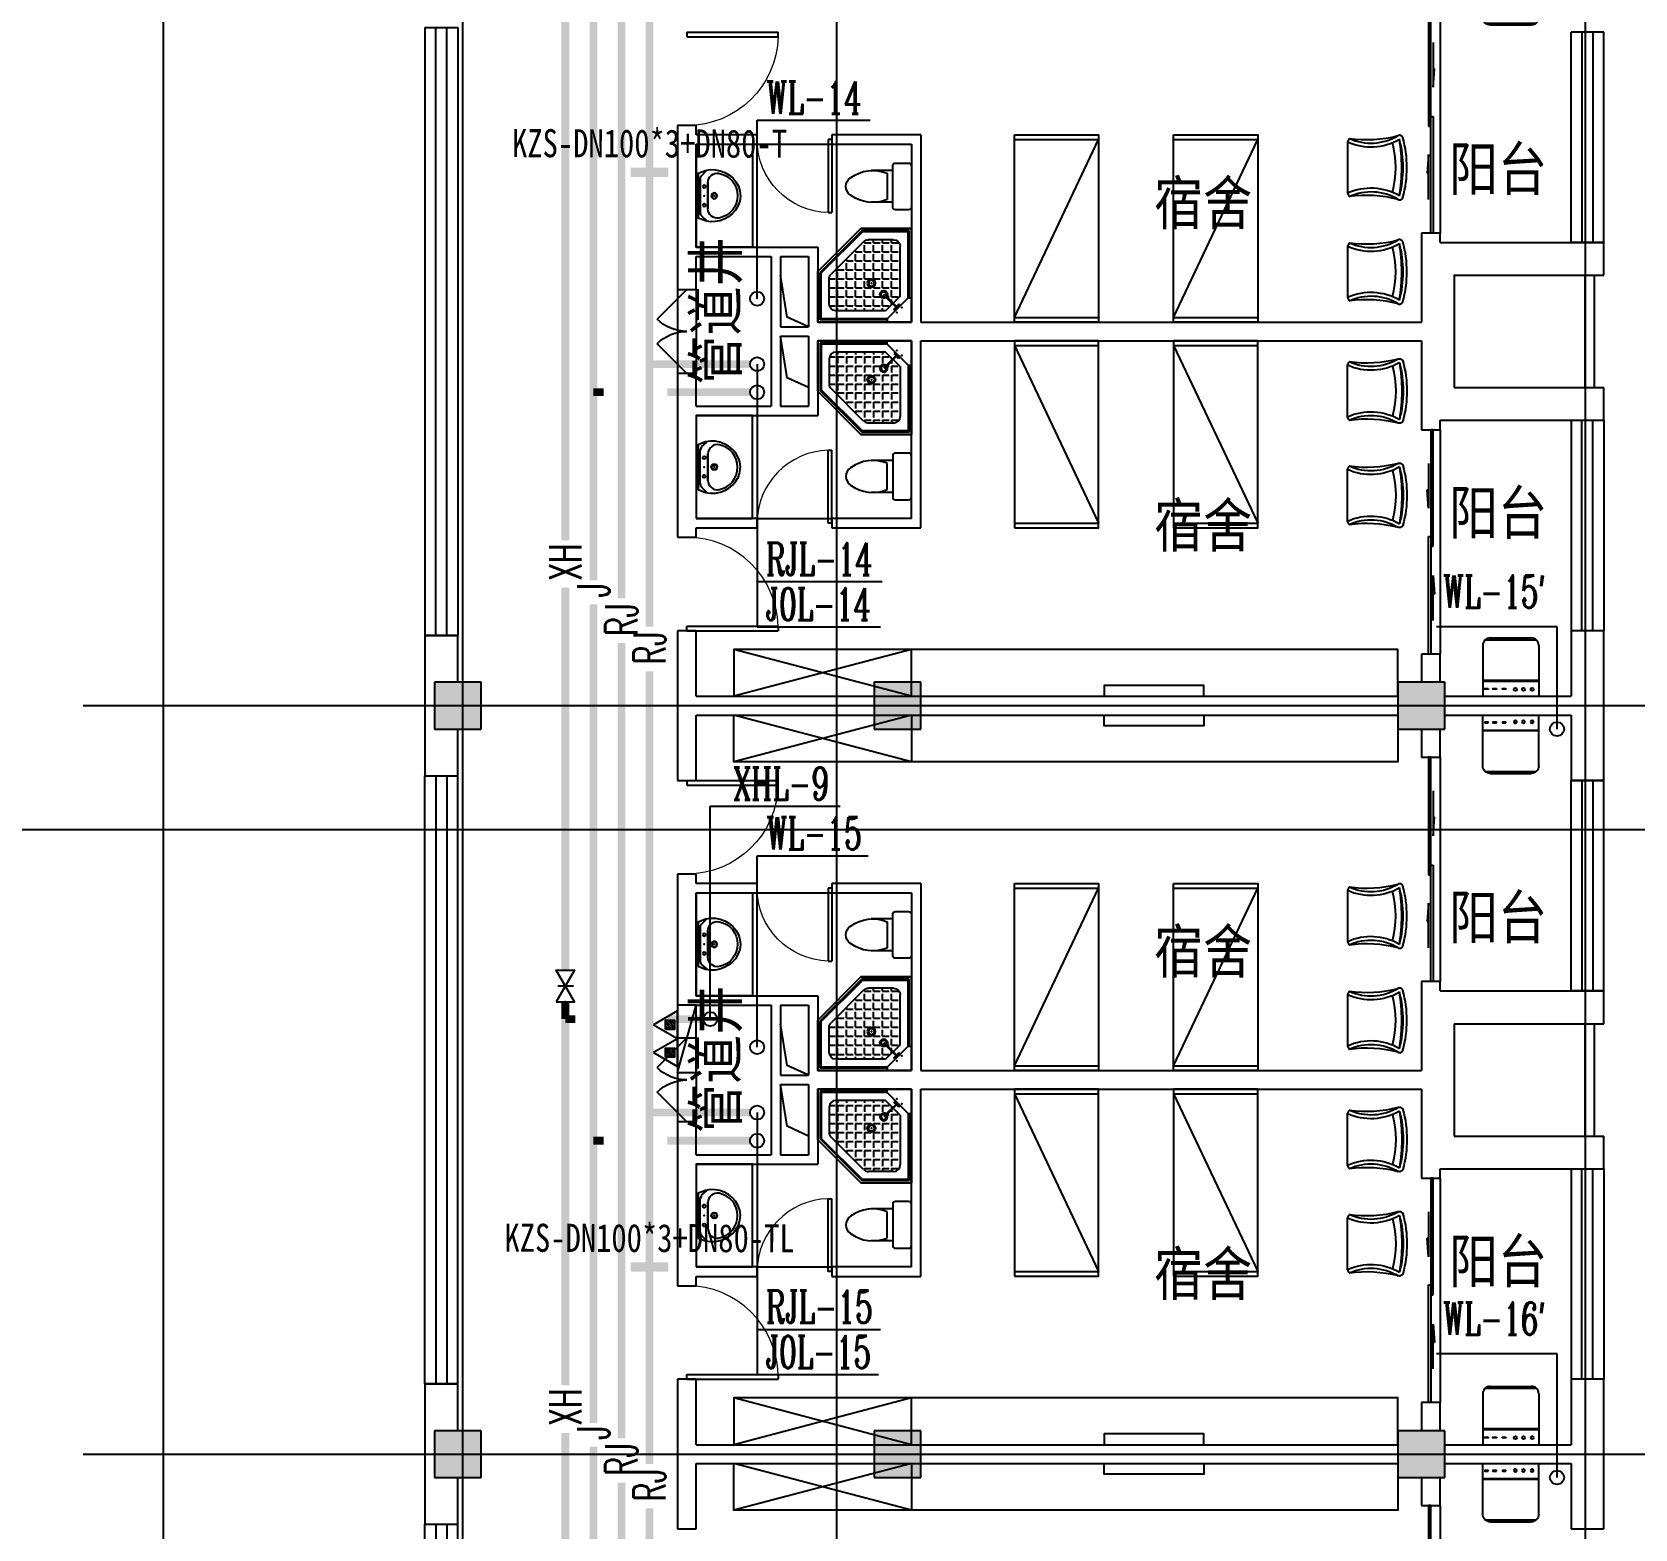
# Model space of a CAD drawing. Extents: x 0 to 2838408, y -923048 to 203859.
# Drawn here: x 2435317 to 2452450, y -645341 to -629341 of the extents above; entities that cross this region are included whole.
import ezdxf
from ezdxf.enums import TextEntityAlignment as Align

# ---------------------------------------------------------------- set-up
doc = ezdxf.new("R2010")
doc.units = 0
doc.header["$LTSCALE"] = 1000
for name, color, linetype in [('A-Fixt', 81, 'Continuous'), ('CLAYER', 7, 'Continuous'), ('COLUMN', 9, 'Continuous'), ('DIM_污水', 3, 'Continuous'), ('DIM_消防', 3, 'Continuous'), ('DIM_热给水', 3, 'Continuous'), ('DIM_给水', 3, 'Continuous'), ('DOOR_FIRE', 4, 'Continuous'), ('DOTE', 8, 'Continuous'), ('E2-栏杆', 92, 'Continuous'), ('EQUIP_灭火器', 7, 'Continuous'), ('PIPE-消防', 1, 'Continuous'), ('PIPE-热给水', 5, 'Continuous'), ('PIPE-给水', 3, 'Continuous'), ('PUB_HATCH', 8, 'Continuous'), ('PUB_TEXT', 7, 'Continuous'), ('TEXT_消防', 7, 'Continuous'), ('TEXT_热给水', 7, 'Continuous'), ('TEXT_给水', 7, 'Continuous'), ('VALVE_消防', 7, 'Continuous'), ('VPIPE-污水', 2, 'Continuous'), ('VPIPE-消防', 1, 'Continuous'), ('VPIPE-热给水', 5, 'Continuous'), ('VPIPE-给水', 3, 'Continuous'), ('WALL', 9, 'Continuous'), ('WINDOW', 4, 'Continuous'), ('WP_F', 1, 'Continuous'), ('XREF', 8, 'Continuous'), ('抗震支吊架', 2, 'Continuous'), ('洁具', 213, 'Continuous'), ('配景', 3, 'Continuous'), ('附件', 70, 'Continuous')]:
    doc.layers.add(name, color=color, linetype=linetype)
doc.styles.add('_TWT_PIPETEXT', font='SIMPLEX', dxfattribs={"width": 0.8, "height": 2.3, "bigfont": 'HZTXT'})
doc.styles.add('_TWT_SERIAL', font='COMPLEX', dxfattribs={"width": 0.8, "height": 2.3, "bigfont": 'HZTXT'})
doc.styles.add('HZ', font='aaa等高度-单线.shx', dxfattribs={"width": 0.7, "height": 50, "bigfont": 'aaa-hztxt.shx'})
doc.styles.add('kzcad', font='', dxfattribs={"width": 0.8})
doc.styles.get("Standard").update_dxf_attribs({"font": 'geniso.shx', "bigfont": 'hztxt.shx'})
doc.styles.get('kzcad').set_extended_font_data('SimSun')

# ---------------------------------------------------------------- blocks, each defined once
blk = doc.blocks.new('$TwtSys$00000546')
h = blk.add_hatch()
h.set_pattern_fill('ANSI31', color=256, scale=200, style=0)
h.set_pattern_definition([(45, (-38543.802, -6670.83), (-17.67767, 17.67767), [])])
h.paths.add_polyline_path([(-65, 174), (65, 174), (65, 44), (-65, 44)])
for points in [[(0, 344), (-198, 0), (198, 0)], [(-65, 174), (65, 174), (65, 44), (-65, 44)]]:
    blk.add_lwpolyline(points, close=True)
blk = doc.blocks.new('A$C29581A72')
at = {"layer": '附件'}
blk.add_line((750, 200), (30, 0), dxfattribs=at)
blk.add_lwpolyline([(30, 200), (750, 200), (750, 0), (30, 0), (30, 200)], dxfattribs=at)
blk.add_solid([(750, 200), (30, 0), (750, 0), (750, 200)], dxfattribs=at)
at = {"layer": 'EQUIP_灭火器', "xscale": 0.75, "yscale": -0.75, "zscale": 0.75, "rotation": 180}
for p in [(241, 200), (539, 200)]:
    blk.add_blockref('$TwtSys$00000546', p, dxfattribs=at)
at = {"style": 'HZ', "flags": 1}
for tag in ['WHAT', 'SPEC', 'UNIT']:
    blk.add_attdef(tag, (375, 0), '', height=0.001, dxfattribs=at)
blk = doc.blocks.new('1F平面-CAD导入_dwg_Drawing4_t3_dwg_$plan$00001613-474159-1F-927810-1F')
at = {"layer": '洁具'}
for p, q in [((-30, 250), (-170, 250)), ((-200, 170), (-430, 170)), ((-260, -140), (-260, 140)), ((-200, -170), (-200, -220)), ((-170, -250), (-30, -250))]:
    blk.add_line(p, q, dxfattribs=at)
for points in [[(-200, 220), (-200, 170), (-200, -170), (-430, -170)], [(0, -220), (0, 220)]]:
    blk.add_lwpolyline(points, dxfattribs=at)
for centre, radius, start, end in [((-170, 220), 30, 90, 180), ((-30, 220), 30, 0, 90), ((-590, 0), 110, 123.4509, 236.5491), ((-413, -227), 398, 67.4505, 126.6381), ((-413, 227), 398, 233.3619, 292.5495), ((-170, -220), 30, 180, 270), ((-30, -220), 30, 270, 0)]:
    blk.add_arc(centre, radius, start, end, dxfattribs=at)
blk = doc.blocks.new('$lvtry$00000169')
at = {"color": 0}
for p, q in [((259, -36), (259, 0)), ((259, -36), (36, -259)), ((276, -120), (120, -276)), ((144, -151), (291, -298)), ((151, -144), (298, -291)), ((259, -24), (976, -24)), ((259, -36), (964, -36)), ((270, -213), (270, -143)), ((276, -120), (808, -120)), ((366, -213), (366, -143)), ((462, -213), (462, -143)), ((558, -213), (558, -143)), ((655, -213), (655, -143)), ((751, -213), (751, -143)), ((847, -213), (847, -143)), ((964, -36), (976, -24)), ((964, -36), (964, -525)), ((976, -24), (976, -530)), ((36, -259), (0, -259)), ((24, -259), (24, -976)), ((36, -259), (36, -964)), ((120, -276), (120, -808)), ((120, -309), (147, -309)), ((173, -309), (173, -239)), ((173, -309), (243, -309)), ((173, -405), (173, -335)), ((183, -213), (205, -213)), ((220, -213), (243, -213)), ((270, -213), (340, -213)), ((270, -263), (270, -239)), ((270, -405), (270, -335)), ((334, -309), (340, -309)), ((366, -213), (436, -213)), ((366, -309), (366, -239)), ((366, -309), (436, -309)), ((366, -405), (366, -335)), ((462, -213), (532, -213)), ((462, -309), (462, -239)), ((462, -309), (532, -309)), ((462, -405), (462, -335)), ((558, -213), (628, -213)), ((558, -309), (558, -239)), ((558, -309), (628, -309)), ((558, -405), (558, -335)), ((655, -213), (725, -213)), ((655, -309), (655, -239)), ((655, -309), (725, -309)), ((655, -405), (655, -335)), ((751, -213), (821, -213)), ((751, -309), (751, -239)), ((751, -309), (821, -309)), ((751, -405), (751, -335)), ((847, -213), (880, -213)), ((847, -309), (847, -239)), ((847, -309), (880, -309)), ((847, -405), (847, -335)), ((880, -192), (880, -460)), ((120, -405), (147, -405)), ((120, -501), (147, -501)), ((173, -405), (243, -405)), ((173, -501), (173, -431)), ((173, -501), (243, -501)), ((270, -405), (340, -405)), ((270, -501), (270, -431)), ((270, -501), (340, -501)), ((366, -405), (379, -405)), ((366, -501), (366, -431)), ((366, -501), (436, -501)), ((462, -405), (532, -405)), ((462, -501), (462, -431)), ((462, -501), (532, -501)), ((859, -511), (511, -859)), ((558, -405), (628, -405)), ((558, -501), (558, -431)), ((558, -501), (628, -501)), ((655, -405), (725, -405)), ((655, -501), (655, -431)), ((655, -501), (725, -501)), ((751, -405), (821, -405)), ((751, -501), (751, -431)), ((751, -501), (821, -501)), ((847, -405), (880, -405)), ((847, -501), (847, -431)), ((847, -501), (867, -501)), ((120, -598), (147, -598)), ((173, -598), (173, -528)), ((173, -598), (243, -598)), ((173, -694), (173, -624)), ((270, -598), (270, -528)), ((270, -598), (340, -598)), ((270, -694), (270, -624)), ((366, -598), (366, -528)), ((366, -598), (436, -598)), ((366, -694), (366, -624)), ((462, -598), (462, -528)), ((462, -598), (532, -598)), ((462, -694), (462, -624)), ((964, -525), (525, -964)), ((976, -530), (530, -976)), ((558, -598), (558, -528)), ((558, -598), (628, -598)), ((558, -694), (558, -624)), ((655, -598), (655, -528)), ((655, -598), (725, -598)), ((655, -694), (655, -624)), ((751, -598), (751, -528)), ((751, -598), (773, -598)), ((964, -525), (976, -530)), ((120, -694), (147, -694)), ((120, -790), (147, -790)), ((173, -694), (243, -694)), ((173, -790), (173, -720)), ((173, -790), (243, -790)), ((173, -878), (173, -816)), ((270, -694), (340, -694)), ((270, -790), (270, -720)), ((270, -790), (340, -790)), ((270, -880), (270, -816)), ((366, -694), (436, -694)), ((366, -790), (366, -720)), ((366, -790), (436, -790)), ((366, -880), (366, -816)), ((462, -694), (532, -694)), ((462, -790), (462, -720)), ((462, -790), (532, -790)), ((462, -880), (462, -816)), ((558, -694), (628, -694)), ((558, -790), (558, -720)), ((558, -790), (580, -790)), ((655, -694), (676, -694)), ((36, -964), (24, -976)), ((24, -976), (530, -976)), ((36, -964), (525, -964)), ((192, -880), (460, -880)), ((525, -964), (530, -976))]:
    blk.add_line(p, q, dxfattribs=at)
blk.add_lwpolyline([(0, 0), (0, -1000), (540, -1000), (1000, -540), (1000, 0)], close=True)
for points in [[(0, 0), (0, -1000)], [(0, 0), (1000, 0)], [(1000, 0), (1000, -540)], [(136, -190), (148, -178), (132, -162), (121, -174)], [(190, -136), (178, -148), (162, -132), (174, -121)], [(1000, -540), (540, -1000)], [(0, -1000), (540, -1000)]]:
    blk.add_lwpolyline(points, close=True, dxfattribs=at)
for radius in [43.8, 31.1]:
    blk.add_circle((416, -428), radius, dxfattribs=at)
for centre, radius, start, end in [((808, -192), 72, 0, 90), ((296, -296), 40.6, 142.583, 128.4197), ((296, -296), 28.6, 145.828, 125.6599), ((808, -460), 72, 315, 0), ((192, -808), 72, 180, 270), ((460, -808), 72, 270, 315)]:
    blk.add_arc(centre, radius, start, end, dxfattribs=at)
for p in [(103, -156, 0), (156, -102, 0), (416, -428, 0)]:
    blk.add_point(p, dxfattribs=at)
blk = doc.blocks.new('$lvtry$00000178')
at = {"color": 0}
for p, q in [((-238, 0), (238, 0)), ((-214, -36), (-272, -91)), ((-180, -23), (180, -23)), ((-142, -105), (140, -105)), ((140, -105), (-142, -105)), ((216, -37), (268, -91))]:
    blk.add_line(p, q, dxfattribs=at)
blk.add_lwpolyline([(-104, -430, 0.224698), (110, -425, 0.348046), (269, -79), (239, 0), (-241, 0), (-271, -79, 0.356844)], format="xyb", close=True, dxfattribs=at)
for centre, radius in [((-100, -65), 16.3), ((1, -172), 31.6), ((100, -65), 16.3)]:
    blk.add_circle(centre, radius, dxfattribs=at)
at = {"color": 0, "lineweight": 13}
blk.add_circle((1, -172), 23, dxfattribs=at)
at = {"color": 0}
for centre, radius, start, end in [((-142, -205), 100, 90, 190.5602), ((-180, -73), 50, 90, 133.181), ((140, -205), 100, 349.4398, 90), ((180, -73), 50, 44.5607, 90), ((-1, -179), 243, 190.5602, 349.4398)]:
    blk.add_arc(centre, radius, start, end, dxfattribs=at)
for p in [(0, -65), (1, -172)]:
    blk.add_point(p, dxfattribs=at)
blk = doc.blocks.new('A$C70365C93')
at = {"layer": '洁具'}
blk.add_lwpolyline([(-1900, 2300), (-1900, 1700), (-800, 1700), (-800, 2300)], close=True, dxfattribs=at)
blk.add_blockref('$lvtry$00000178', (-1350, 2280), dxfattribs=at)
at = {"layer": '洁具', "rotation": 180}
blk.add_blockref('$lvtry$00000169', (0, 0), dxfattribs=at)
at = {"layer": '洁具', "extrusion": (0, 0, -1), "xscale": -1, "zscale": -1, "rotation": 90}
blk.add_blockref('1F平面-CAD导入_dwg_Drawing4_t3_dwg_$plan$00001613-474159-1F-927810-1F', (1450, 0), dxfattribs=at)
blk = doc.blocks.new('单人床')
at = {"layer": 'A-Fixt'}
for p, q in [((47774, 13973), (48674, 13973)), ((47774, 12073), (48674, 13973)), ((47774, 12073), (48674, 12073))]:
    blk.add_line(p, q, dxfattribs=at)
blk.add_lwpolyline([(47774, 14023), (48674, 14023), (48674, 12023), (47774, 12023), (47774, 14023)], dxfattribs=at)
blk = doc.blocks.new('CH_AP01')
for p, q in [((-311, 17), (-275, 0)), ((-275, 0), (275, 0)), ((275, 0), (311, 17))]:
    blk.add_line(p, q)
for centre, radius, start, end in [((-307, 555), 37.8, 100.1859, 202.8359), ((-1658, 202), 1360, 352.1659, 14.4283), ((-824, 250), 563, 335.5038, 31.0903), ((0, -579), 1213, 74.7104, 105.2896), ((0, -579), 1173, 75.0287, 104.9713), ((0, -1278), 1857, 80.611, 99.389), ((-824, 250), 603, 335.5038, 30.2691), ((824, 250), 603, 149.7309, 204.4962), ((824, 250), 563, 148.9097, 204.4962), ((1658, 202), 1360, 165.5717, 187.8341), ((307, 555), 37.8, 337.1641, 79.8141), ((0, -579), 1093, 75.8767, 104.1233)]:
    blk.add_arc(centre, radius, start, end)
blk = doc.blocks.new('A$C61295E98')
at = {"color": 3}
for p, q in [((544, 598), (0, 598)), ((0, 598), (0, 0)), ((161, 598), (161, 0)), ((170, 0), (170, 598)), ((603, 572), (603, 26)), ((624, 518), (624, 80)), ((544, 0), (0, 0))]:
    blk.add_line(p, q, dxfattribs=at)
for points in [[(82, 540), (75, 540), (75, 577), (82, 577)], [(82, 453), (75, 453), (75, 490), (82, 490)], [(82, 353), (75, 353), (75, 389), (82, 389)]]:
    blk.add_lwpolyline(points, close=True, dxfattribs=at)
for centre in [(74, 250), (74, 164), (74, 71)]:
    blk.add_circle(centre, 15.7, dxfattribs=at)
for centre, start, end in [((544, 518), 360, 90), ((544, 80), 270, 0)]:
    blk.add_arc(centre, 80, start, end, dxfattribs=at)
blk = doc.blocks.new('宿舍')
at = {"layer": 'A-Fixt'}
for p, q in [((47854, 13802), (48354, 15702)), ((48354, 13802), (47854, 15702)), ((47854, 13802), (48354, 13802))]:
    blk.add_line(p, q, dxfattribs=at)
for points in [[(47854, 8602), (48354, 8602), (48354, 15702), (47854, 15702)], [(47854, 10676), (47970, 10676), (47970, 11743), (47854, 11743)]]:
    blk.add_lwpolyline(points, close=True, dxfattribs=at)
at = {"xscale": -1, "rotation": 90}
for p in [(63677, 60475), (63677, 58775)]:
    blk.add_blockref('单人床', p, dxfattribs=at)
at = {"layer": 'A-Fixt', "xscale": -1, "rotation": 180}
for p in [(50002, 9140), (51117, 9140)]:
    blk.add_blockref('CH_AP01', p, dxfattribs=at)
at = {"layer": '配景', "color": 252}
blk.add_blockref('A$C61295E98', (47854, 7097), dxfattribs=at)
blk = doc.blocks.new('$TCHSYS$WIN2D')
for p, q in [((-0.5, 0.5), (0.5, 0.5)), ((-0.5, 0.5), (-0.5, -0.5)), ((0.5, 0.5), (0.5, -0.5)), ((0.5, 0.1667), (-0.5, 0.1667)), ((0.5, -0.1667), (-0.5, -0.1667)), ((-0.5, -0.5), (0.5, -0.5))]:
    blk.add_line(p, q)
blk = doc.blocks.new('$DorLib2D$00000131')
at = {"color": 0, "linetype": 'Continuous'}
for p, q in [((0.15, 0.125), (0.2319, 0.1973)), ((0.2319, 0.1973), (0.2319, 0.125)), ((-0.5, 0.125), (-0.5, 0)), ((0.0192, 0.125), (-0.5, 0.125)), ((0.0192, 0), (0.0192, 0.125)), ((0.35, 0.125), (0.15, 0.125)), ((-0.5, 0), (0.0192, 0)), ((-0.024, 0), (0.5, 0)), ((-0.024, -0.125), (-0.024, 0)), ((0.5, 0), (0.5, -0.125)), ((-0.35, -0.125), (-0.15, -0.125)), ((-0.2319, -0.1973), (-0.2319, -0.125)), ((-0.15, -0.125), (-0.2319, -0.1973)), ((0.5, -0.125), (-0.024, -0.125))]:
    blk.add_line(p, q, dxfattribs=at)
blk = doc.blocks.new('$WINLIB2D$00000001')
at = {"color": 0}
for points in [[(-0.5, 0.5), (-0.5, -0.5)], [(-0.5, 0.5), (0.5, 0.5)], [(0.5, -0.5), (0.5, 0.5)], [(0.5, 0.1667), (-0.5, 0.1667)], [(0.5, -0.1667), (-0.5, -0.1667)], [(-0.5, -0.5), (0.5, -0.5)]]:
    blk.add_lwpolyline(points, dxfattribs=at)
blk = doc.blocks.new('$DorLib2D$00000116')
at = {"color": 0}
for p, q in [((-0.5, 0), (-0.146, 0.354)), ((0.5, 0), (0.146, 0.354))]:
    blk.add_line(p, q, dxfattribs=at)
for centre, start, end in [((-0.5, 0), 0, 45), ((0.5, 0), 135, 180)]:
    blk.add_arc(centre, 0.5, start, end, dxfattribs=at)
blk = doc.blocks.new('$DorLib2D$00000001')
for p, q in [((0.45, 0.975), (0.5, 0.975)), ((0.45, 0), (0.45, 0.975)), ((0.5, 0), (0.5, 0.975)), ((0.5, 0), (0.45, 0))]:
    blk.add_line(p, q)
at = {"lineweight": 13}
blk.add_arc((0.475, 0), 0.975, 91.4693, 180, dxfattribs=at)
blk = doc.blocks.new('4F1')
at = {"layer": 'PUB_HATCH'}
for points in [[(2440116.7, -636291.3), (2439616.7, -636291.3), (2439616.7, -636791.3), (2440116.7, -636791.3)], [(2444816.7, -636291.3), (2444316.7, -636291.3), (2444316.7, -636791.3), (2444816.7, -636791.3)], [(2450416.7, -636291.3), (2449916.7, -636291.3), (2449916.7, -636791.3), (2450416.7, -636791.3)], [(2440116.7, -644291.3), (2439616.7, -644291.3), (2439616.7, -644791.3), (2440116.7, -644791.3)], [(2444816.7, -644291.3), (2444316.7, -644291.3), (2444316.7, -644791.3), (2444816.7, -644791.3)], [(2450416.7, -644291.3), (2449916.7, -644291.3), (2449916.7, -644791.3), (2450416.7, -644791.3)]]:
    blk.add_hatch(color=256, dxfattribs=at).paths.add_polyline_path(points)
for points in [[(2443616.7, -632491.3), (2443386.5, -632387.7), (2443316.7, -631941.3)], [(2443616.7, -633141.3), (2443386.5, -633037.7), (2443316.7, -632591.3)], [(2443616.7, -640491.3), (2443386.5, -640387.7), (2443316.7, -639941.3)], [(2443616.7, -641141.3), (2443386.5, -641037.7), (2443316.7, -640591.3)]]:
    blk.add_lwpolyline(points)
at = {"layer": 'COLUMN'}
for p, q in [((2440116.7, -636291.3), (2439616.7, -636291.3)), ((2439616.7, -636291.3), (2439616.7, -636791.3)), ((2440116.7, -636791.3), (2440116.7, -636291.3)), ((2444816.7, -636291.3), (2444316.7, -636291.3)), ((2444316.7, -636291.3), (2444316.7, -636791.3)), ((2444816.7, -636791.3), (2444816.7, -636291.3)), ((2450416.7, -636291.3), (2449916.7, -636291.3)), ((2449916.7, -636291.3), (2449916.7, -636791.3)), ((2450416.7, -636791.3), (2450416.7, -636291.3)), ((2439616.7, -636791.3), (2440116.7, -636791.3)), ((2444316.7, -636791.3), (2444816.7, -636791.3)), ((2449916.7, -636791.3), (2450416.7, -636791.3)), ((2440116.7, -644291.3), (2439616.7, -644291.3)), ((2439616.7, -644291.3), (2439616.7, -644791.3)), ((2440116.7, -644791.3), (2440116.7, -644291.3)), ((2444816.7, -644291.3), (2444316.7, -644291.3)), ((2444316.7, -644291.3), (2444316.7, -644791.3)), ((2444816.7, -644791.3), (2444816.7, -644291.3)), ((2450416.7, -644291.3), (2449916.7, -644291.3)), ((2449916.7, -644291.3), (2449916.7, -644791.3)), ((2450416.7, -644791.3), (2450416.7, -644291.3)), ((2439616.7, -644791.3), (2440116.7, -644791.3)), ((2444316.7, -644791.3), (2444816.7, -644791.3)), ((2449916.7, -644791.3), (2450416.7, -644791.3))]:
    blk.add_line(p, q, dxfattribs=at)
at = {"layer": 'Defpoints', "color": 250}
blk.add_lwpolyline([(2326685.8, -710986.4), (2468623.3, -710986.4), (2468623.3, -637869.7), (2326685.8, -637869.7)], close=True, dxfattribs=at)
at = {"layer": 'DOOR_FIRE'}
for p, q in [((2442216.7, -632091.3), (2442216.7, -632991.3)), ((2442416.7, -632091.3), (2442416.7, -632991.3)), ((2442216.7, -640091.3), (2442216.7, -640991.3)), ((2442416.7, -640091.3), (2442416.7, -640991.3))]:
    blk.add_line(p, q, dxfattribs=at)
at = {"layer": 'DOTE'}
for p, q in [((2436716.7, -606941.3), (2436716.7, -690141.3)), ((2439916.7, -606941.3), (2439916.7, -690141.3)), ((2443916.7, -606941.3), (2443916.7, -690141.3)), ((2451916.7, -606941.3), (2451916.7, -690141.3)), ((2435862.3, -636541.3), (2453916.7, -636541.3)), ((2435862.3, -644541.3), (2453916.7, -644541.3))]:
    blk.add_line(p, q, dxfattribs=at)
at = {"layer": 'E2-栏杆'}
for points in [[(2451916.7, -633141.3), (2451916.7, -631941.3)], [(2452016.7, -633141.3), (2452016.7, -631941.3)], [(2451916.7, -641141.3), (2451916.7, -639941.3)], [(2452016.7, -641141.3), (2452016.7, -639941.3)]]:
    blk.add_lwpolyline(points, dxfattribs=at)
at = {"layer": 'WALL'}
for p, q in [((2442416.7, -630341.3), (2442216.7, -630341.3)), ((2442216.7, -630341.3), (2442216.7, -630441.3)), ((2442216.7, -630441.3), (2442216.7, -631641.3)), ((2442416.7, -630441.3), (2442416.7, -630341.3)), ((2443066.7, -630441.3), (2442416.7, -630441.3)), ((2443066.7, -630541.3), (2443066.7, -630441.3)), ((2444816.7, -630441.3), (2443866.7, -630441.3)), ((2443866.7, -630441.3), (2443866.7, -630541.3)), ((2444816.7, -630441.3), (2444816.7, -632441.3)), ((2442416.7, -630541.3), (2442416.7, -631641.3)), ((2442416.7, -630541.3), (2443066.7, -630541.3)), ((2443866.7, -630541.3), (2444716.7, -630541.3)), ((2444716.7, -630541.3), (2444716.7, -632441.3)), ((2450366.7, -631491.3), (2450166.7, -631491.3)), ((2450166.7, -631491.3), (2450166.7, -631841.3)), ((2450366.7, -631591.3), (2450366.7, -631491.3)), ((2442216.7, -631641.3), (2442216.7, -632091.3)), ((2442416.7, -631641.3), (2443216.7, -631641.3)), ((2443216.7, -631641.3), (2443716.7, -631641.3)), ((2443716.7, -631641.3), (2443716.7, -632441.3)), ((2450366.7, -631591.3), (2451766.7, -631591.3)), ((2452116.7, -631591.3), (2451766.7, -631591.3)), ((2452116.7, -631941.3), (2452116.7, -631591.3)), ((2442416.7, -632091.3), (2442416.7, -631741.3)), ((2442416.7, -631741.3), (2443216.7, -631741.3)), ((2443216.7, -631741.3), (2443216.7, -632541.3)), ((2443316.7, -631741.3), (2443616.7, -631741.3)), ((2443316.7, -631741.3), (2443316.7, -632491.3)), ((2443616.7, -631741.3), (2443616.7, -632491.3)), ((2450166.7, -631841.3), (2450166.7, -632441.3)), ((2450516.7, -631941.3), (2450516.7, -632541.3)), ((2450516.7, -631941.3), (2452116.7, -631941.3)), ((2442216.7, -632091.3), (2442416.7, -632091.3)), ((2443216.7, -632541.3), (2443216.7, -633341.3)), ((2443316.7, -632491.3), (2443616.7, -632491.3)), ((2443716.7, -632441.3), (2444716.7, -632441.3)), ((2444816.7, -632441.3), (2450166.7, -632441.3)), ((2450516.7, -632541.3), (2450516.7, -633141.3)), ((2443316.7, -632591.3), (2443316.7, -633341.3)), ((2443316.7, -632591.3), (2443616.7, -632591.3)), ((2443616.7, -632591.3), (2443616.7, -633341.3)), ((2443716.7, -632641.3), (2443716.7, -633441.3)), ((2443716.7, -632641.3), (2444716.7, -632641.3)), ((2444716.7, -634541.3), (2444716.7, -632641.3)), ((2444816.7, -634641.3), (2444816.7, -632641.3)), ((2444816.7, -632641.3), (2450166.7, -632641.3)), ((2450166.7, -632641.3), (2450166.7, -633241.3)), ((2442416.7, -632991.3), (2442216.7, -632991.3)), ((2442216.7, -632991.3), (2442216.7, -633441.3)), ((2442416.7, -633341.3), (2442416.7, -632991.3)), ((2450516.7, -633141.3), (2452116.7, -633141.3)), ((2452116.7, -633491.3), (2452116.7, -633141.3)), ((2442416.7, -633341.3), (2443216.7, -633341.3)), ((2443316.7, -633341.3), (2443616.7, -633341.3)), ((2450166.7, -633241.3), (2450166.7, -633591.3)), ((2442216.7, -633441.3), (2442216.7, -634641.3)), ((2442416.7, -633441.3), (2442416.7, -634541.3)), ((2442416.7, -633441.3), (2443216.7, -633441.3)), ((2443216.7, -633441.3), (2443716.7, -633441.3)), ((2450366.7, -633591.3), (2450366.7, -633491.3)), ((2450366.7, -633491.3), (2451766.7, -633491.3)), ((2451766.7, -633491.3), (2452116.7, -633491.3)), ((2450166.7, -633591.3), (2450366.7, -633591.3)), ((2443066.7, -634541.3), (2442416.7, -634541.3)), ((2443066.7, -634641.3), (2443066.7, -634541.3)), ((2444716.7, -634541.3), (2443866.7, -634541.3)), ((2443866.7, -634541.3), (2443866.7, -634641.3)), ((2442216.7, -634641.3), (2442216.7, -634741.3)), ((2442216.7, -634741.3), (2442416.7, -634741.3)), ((2442416.7, -634641.3), (2443066.7, -634641.3)), ((2442416.7, -634741.3), (2442416.7, -634641.3)), ((2443866.7, -634641.3), (2444816.7, -634641.3)), ((2439866.7, -635791.3), (2439516.7, -635791.3)), ((2439516.7, -635791.3), (2439516.7, -636541.3)), ((2439866.7, -636291.3), (2439866.7, -635791.3)), ((2442416.7, -635741.3), (2442216.7, -635741.3)), ((2442216.7, -635741.3), (2442216.7, -636541.3)), ((2442416.7, -636441.3), (2442416.7, -635741.3)), ((2452116.7, -635741.3), (2451766.7, -635741.3)), ((2451766.7, -635741.3), (2451766.7, -636441.3)), ((2452116.7, -636541.3), (2452116.7, -635741.3)), ((2450366.7, -635991.3), (2450166.7, -635991.3)), ((2450166.7, -635991.3), (2450166.7, -636291.3)), ((2450366.7, -636291.3), (2450366.7, -635991.3)), ((2442416.7, -636441.3), (2444316.7, -636441.3)), ((2444816.7, -636441.3), (2449916.7, -636441.3)), ((2450416.7, -636441.3), (2451766.7, -636441.3)), ((2439516.7, -636541.3), (2439516.7, -637291.3)), ((2442216.7, -636541.3), (2442216.7, -637341.3)), ((2442416.7, -637341.3), (2442416.7, -636641.3)), ((2442416.7, -636641.3), (2444316.7, -636641.3)), ((2444816.7, -636641.3), (2449916.7, -636641.3)), ((2450416.7, -636641.3), (2451766.7, -636641.3)), ((2451766.7, -636641.3), (2451766.7, -637341.3)), ((2452116.7, -637341.3), (2452116.7, -636541.3)), ((2439866.7, -637291.3), (2439866.7, -636791.3)), ((2450166.7, -636791.3), (2450166.7, -637091.3)), ((2450366.7, -637091.3), (2450366.7, -636791.3)), ((2450166.7, -637091.3), (2450366.7, -637091.3)), ((2439516.7, -637291.3), (2439866.7, -637291.3)), ((2442216.7, -637341.3), (2442416.7, -637341.3)), ((2451766.7, -637341.3), (2452116.7, -637341.3)), ((2442416.7, -638341.3), (2442216.7, -638341.3)), ((2442216.7, -638341.3), (2442216.7, -638441.3)), ((2442416.7, -638441.3), (2442416.7, -638341.3)), ((2442216.7, -638441.3), (2442216.7, -639641.3)), ((2443066.7, -638441.3), (2442416.7, -638441.3)), ((2442416.7, -638541.3), (2442416.7, -639641.3)), ((2442416.7, -638541.3), (2443066.7, -638541.3)), ((2443066.7, -638541.3), (2443066.7, -638441.3)), ((2444816.7, -638441.3), (2443866.7, -638441.3)), ((2443866.7, -638441.3), (2443866.7, -638541.3)), ((2443866.7, -638541.3), (2444716.7, -638541.3)), ((2444716.7, -638541.3), (2444716.7, -640441.3)), ((2444816.7, -638441.3), (2444816.7, -640441.3)), ((2450366.7, -639491.3), (2450166.7, -639491.3)), ((2450166.7, -639491.3), (2450166.7, -639841.3)), ((2450366.7, -639591.3), (2450366.7, -639491.3)), ((2442216.7, -639641.3), (2442216.7, -640091.3)), ((2442416.7, -639641.3), (2443216.7, -639641.3)), ((2442416.7, -640091.3), (2442416.7, -639741.3)), ((2442416.7, -639741.3), (2443216.7, -639741.3)), ((2443216.7, -639641.3), (2443716.7, -639641.3)), ((2443216.7, -639741.3), (2443216.7, -640541.3)), ((2443316.7, -639741.3), (2443616.7, -639741.3)), ((2443316.7, -639741.3), (2443316.7, -640491.3)), ((2443616.7, -639741.3), (2443616.7, -640491.3)), ((2443716.7, -639641.3), (2443716.7, -640441.3)), ((2450366.7, -639591.3), (2451766.7, -639591.3)), ((2452116.7, -639591.3), (2451766.7, -639591.3)), ((2452116.7, -639941.3), (2452116.7, -639591.3)), ((2450166.7, -639841.3), (2450166.7, -640441.3)), ((2442216.7, -640091.3), (2442416.7, -640091.3)), ((2450516.7, -639941.3), (2450516.7, -640541.3)), ((2450516.7, -639941.3), (2452116.7, -639941.3)), ((2443216.7, -640541.3), (2443216.7, -641341.3)), ((2443316.7, -640491.3), (2443616.7, -640491.3)), ((2443316.7, -640591.3), (2443316.7, -641341.3)), ((2443316.7, -640591.3), (2443616.7, -640591.3)), ((2443616.7, -640591.3), (2443616.7, -641341.3)), ((2443716.7, -640441.3), (2444716.7, -640441.3)), ((2444816.7, -640441.3), (2450166.7, -640441.3)), ((2450516.7, -640541.3), (2450516.7, -641141.3)), ((2443716.7, -640641.3), (2443716.7, -641441.3)), ((2443716.7, -640641.3), (2444716.7, -640641.3)), ((2444716.7, -642541.3), (2444716.7, -640641.3)), ((2444816.7, -642641.3), (2444816.7, -640641.3)), ((2444816.7, -640641.3), (2450166.7, -640641.3)), ((2450166.7, -640641.3), (2450166.7, -641241.3)), ((2442416.7, -640991.3), (2442216.7, -640991.3)), ((2442216.7, -640991.3), (2442216.7, -641441.3)), ((2442416.7, -641341.3), (2442416.7, -640991.3)), ((2450166.7, -641241.3), (2450166.7, -641591.3)), ((2450516.7, -641141.3), (2452116.7, -641141.3)), ((2452116.7, -641491.3), (2452116.7, -641141.3)), ((2442216.7, -641441.3), (2442216.7, -642641.3)), ((2442416.7, -641341.3), (2443216.7, -641341.3)), ((2442416.7, -641441.3), (2442416.7, -642541.3)), ((2442416.7, -641441.3), (2443216.7, -641441.3)), ((2443216.7, -641441.3), (2443716.7, -641441.3)), ((2443316.7, -641341.3), (2443616.7, -641341.3)), ((2450166.7, -641591.3), (2450366.7, -641591.3)), ((2450366.7, -641591.3), (2450366.7, -641491.3)), ((2450366.7, -641491.3), (2451766.7, -641491.3)), ((2451766.7, -641491.3), (2452116.7, -641491.3)), ((2442216.7, -642641.3), (2442216.7, -642741.3)), ((2443066.7, -642541.3), (2442416.7, -642541.3)), ((2442416.7, -642641.3), (2443066.7, -642641.3)), ((2442416.7, -642741.3), (2442416.7, -642641.3)), ((2443066.7, -642641.3), (2443066.7, -642541.3)), ((2444716.7, -642541.3), (2443866.7, -642541.3)), ((2443866.7, -642541.3), (2443866.7, -642641.3)), ((2443866.7, -642641.3), (2444816.7, -642641.3)), ((2442216.7, -642741.3), (2442416.7, -642741.3)), ((2439866.7, -643791.3), (2439516.7, -643791.3)), ((2439516.7, -643791.3), (2439516.7, -644541.3)), ((2439866.7, -644291.3), (2439866.7, -643791.3)), ((2442416.7, -643741.3), (2442216.7, -643741.3)), ((2442216.7, -643741.3), (2442216.7, -644541.3)), ((2442416.7, -644441.3), (2442416.7, -643741.3)), ((2452116.7, -643741.3), (2451766.7, -643741.3)), ((2451766.7, -643741.3), (2451766.7, -644441.3)), ((2452116.7, -644541.3), (2452116.7, -643741.3)), ((2450366.7, -643991.3), (2450166.7, -643991.3)), ((2450166.7, -643991.3), (2450166.7, -644291.3)), ((2450366.7, -644291.3), (2450366.7, -643991.3)), ((2439516.7, -644541.3), (2439516.7, -645291.3)), ((2442216.7, -644541.3), (2442216.7, -645341.3)), ((2442416.7, -644441.3), (2444316.7, -644441.3)), ((2444816.7, -644441.3), (2449916.7, -644441.3)), ((2450416.7, -644441.3), (2451766.7, -644441.3)), ((2452116.7, -645341.3), (2452116.7, -644541.3)), ((2442416.7, -645341.3), (2442416.7, -644641.3)), ((2442416.7, -644641.3), (2444316.7, -644641.3)), ((2444816.7, -644641.3), (2449916.7, -644641.3)), ((2450416.7, -644641.3), (2451766.7, -644641.3)), ((2451766.7, -644641.3), (2451766.7, -645341.3)), ((2439866.7, -645291.3), (2439866.7, -644791.3)), ((2450166.7, -644791.3), (2450166.7, -645091.3)), ((2450366.7, -645091.3), (2450366.7, -644791.3)), ((2450166.7, -645091.3), (2450366.7, -645091.3)), ((2439516.7, -645291.3), (2439866.7, -645291.3)), ((2442216.7, -645341.3), (2442416.7, -645341.3)), ((2451766.7, -645341.3), (2452116.7, -645341.3))]:
    blk.add_line(p, q, dxfattribs=at)
at = {"layer": 'WINDOW'}
for p, q in [((2450366.7, -629091.3), (2450366.7, -631491.3)), ((2443066.7, -630541.3), (2443866.7, -630541.3)), ((2450366.7, -633591.3), (2450366.7, -635991.3)), ((2443066.7, -634541.3), (2443866.7, -634541.3)), ((2450366.7, -637091.3), (2450366.7, -639491.3)), ((2443066.7, -638541.3), (2443866.7, -638541.3)), ((2450366.7, -641591.3), (2450366.7, -643991.3)), ((2443066.7, -642541.3), (2443866.7, -642541.3)), ((2450366.7, -645091.3), (2450366.7, -647491.3))]:
    blk.add_line(p, q, dxfattribs=at)
at = {"xscale": -1, "rotation": 89.99999999992463}
for name, p in [('宿舍', (2458518.4, -580787.5)), ('A$C70365C93', (2444716.7, -632441.3)), ('宿舍', (2458518.4, -588787.5)), ('A$C70365C93', (2444716.7, -640441.3)), ('宿舍', (2458518.4, -596787.5))]:
    blk.add_blockref(name, p, dxfattribs=at)
for name, p, rotation in [('A$C70365C93', (2444716.7, -632641.3), 89.99999999999997), ('宿舍', (2458518.4, -684295.1), 89.99999999594154), ('A$C70365C93', (2444716.7, -640641.3), 89.99999999999997), ('宿舍', (2458518.4, -692295.1), 90.00000000864912)]:
    blk.add_blockref(name, p, dxfattribs=dict(rotation=rotation))
at = {"layer": 'DOOR_FIRE', "xscale": 900, "yscale": -900, "zscale": 200, "rotation": 269.9999999999852}
for p in [(2442316.7, -632541.3), (2442316.7, -640541.3)]:
    blk.add_blockref('$DorLib2D$00000116', p, dxfattribs=at)
at = {"layer": 'WINDOW'}
for name, p, xscale, yscale, zscale, rotation in [('$DorLib2D$00000131', (2450266.7, -630291.3), -2400, 200, -2400, 270), ('$TCHSYS$WIN2D', (2439691.7, -632541.3), 6500, -350, 6500, 269.9999999978856), ('$DorLib2D$00000001', (2442316.7, -629841.3), -1000, 1000, -1000, 270.000000000007), ('$WINLIB2D$00000001', (2451941.7, -630466.3), 2249.999999993481, 350, 2249.999999993481, 90), ('$WINLIB2D$00000001', (2451941.7, -634616.3), -2249.999999993481, 350, -2249.999999993481, 90), ('$DorLib2D$00000131', (2450266.7, -634791.3), 2400, 200, 2400, 270), ('$DorLib2D$00000001', (2442316.7, -635241.3), 1000, 1000, 1000, 269.999999999993), ('$DorLib2D$00000131', (2450266.7, -638291.3), -2400, 200, -2400, 270), ('$TCHSYS$WIN2D', (2439691.7, -640541.3), -6500, -350, -6500, 270.0000000003765), ('$DorLib2D$00000001', (2442316.7, -637841.3), -1000, 1000, -1000, 270), ('$WINLIB2D$00000001', (2451941.7, -638466.3), 2249.999999993481, 350, 2249.999999993481, 90), ('$DorLib2D$00000131', (2450266.7, -642791.3), 2400, 200, 2400, 270), ('$WINLIB2D$00000001', (2451941.7, -642616.3), -2249.999999993481, 350, -2249.999999993481, 90), ('$DorLib2D$00000001', (2442316.7, -643241.3), 1000, 1000, 1000, 269.999999999993), ('$DorLib2D$00000131', (2450266.7, -646291.3), -2400, 200, -2400, 270), ('$TCHSYS$WIN2D', (2439691.7, -648541.3), -6500, -350, -6500, 270.0000000003765)]:
    blk.add_blockref(name, p, dxfattribs=dict(at, xscale=xscale, yscale=yscale, zscale=zscale, rotation=rotation))
at = {"layer": 'WINDOW', "xscale": 800, "zscale": 800}
for p, yscale in [((2443466.7, -630491.3), -800), ((2443466.7, -634591.3), 800), ((2443466.7, -638491.3), -800), ((2443466.7, -642591.3), 800)]:
    blk.add_blockref('$DorLib2D$00000001', p, dxfattribs=dict(at, yscale=yscale))
at = {"layer": 'CLAYER'}
for p in [(2442903.7, -633108.9), (2442903.7, -641108.9)]:
    blk.add_text('管道井', height=525, rotation=90, dxfattribs=at).set_placement(p)
at = {"layer": 'PUB_TEXT'}
for s, p in [('阳台', (2450461.5, -631083.5)), ('宿舍', (2447308.9, -631449.3)), ('阳台', (2450461.5, -634759)), ('宿舍', (2447308.9, -634894.7)), ('阳台', (2450461.5, -639083.5)), ('宿舍', (2447308.9, -639449.3)), ('宿舍', (2447308.9, -642894.7)), ('阳台', (2450461.5, -642759))]:
    blk.add_text(s, height=525, dxfattribs=at).set_placement(p)
blk = doc.blocks.new('$VALVE$00000296')
for points in [[(-125, 72), (-125, -72), (125, 72), (125, -72), (-125, 72)], [(0, 60), (0, -64)]]:
    blk.add_lwpolyline(points)
for p in [(-125, 0), (125, 0)]:
    blk.add_point(p)

msp = doc.modelspace()

# ---------------------------------------------------------------- linework, layer by layer
at = {"layer": 'DIM_污水'}
for p, q in [((2443066.7, -632191.3), (2443066.7, -630284.2)), ((2443066.7, -630284.2), (2444273.8, -630284.2)), ((2443066.7, -640191.3), (2443066.7, -638147)), ((2443066.7, -638147), (2444253.9, -638147))]:
    msp.add_line(p, q, dxfattribs=at)
at = {"layer": 'DIM_污水', "linetype": 'ByBlock'}
for p, q in [((2451616.7, -635698), (2450328, -635698)), ((2451616.7, -636791.3), (2451616.7, -635698)), ((2451616.7, -643469.1), (2450328, -643469.1)), ((2451616.7, -644791.3), (2451616.7, -643469.1))]:
    msp.add_line(p, q, dxfattribs=at)
at = {"layer": 'DIM_消防'}
for p, q in [((2442566.7, -639891.3), (2442566.7, -637615.2)), ((2442566.7, -637615.2), (2443953.9, -637615.2))]:
    msp.add_line(p, q, dxfattribs=at)
at = {"layer": 'DIM_热给水'}
for p, q in [((2443066.7, -632891.3), (2443066.7, -635215)), ((2443066.7, -635215), (2444405.1, -635215)), ((2443066.7, -640891.3), (2443066.7, -643208.3)), ((2443066.7, -643208.3), (2444384.8, -643208.3))]:
    msp.add_line(p, q, dxfattribs=at)
at = {"layer": 'DIM_给水'}
for p, q in [((2443066.7, -633191.3), (2443066.7, -635698)), ((2443066.7, -635698), (2444384.8, -635698)), ((2443066.7, -641191.3), (2443066.7, -643691.3)), ((2443066.7, -643691.3), (2444364.5, -643691.3))]:
    msp.add_line(p, q, dxfattribs=at)
at = {"layer": 'PIPE-消防', "ltscale": 1.5, "const_width": 82.5}
for points in [[(2441016.7, -634772.9), (2441016.7, -626508.2)], [(2441016.7, -639368.4), (2441016.7, -635280.4)], [(2441016.7, -639891.3), (2441016.7, -639705.9)], [(2441125.5, -639891.3), (2441016.7, -639891.3)], [(2441016.7, -643806.7), (2441016.7, -639891.3)], [(2442491.7, -639891.3), (2442108, -639891.3)], [(2441016.7, -651241.7), (2441016.7, -644314.2)]]:
    msp.add_lwpolyline(points, dxfattribs=at)
at = {"layer": 'PIPE-热给水', "ltscale": 1.5, "const_width": 82.5}
for points in [[(2441616.7, -635395), (2441616.7, -627219.6)], [(2441916.7, -627583.1), (2441916.7, -632891.3)], [(2442991.7, -632891.3), (2441916.7, -632891.3)], [(2441916.7, -632891.3), (2441916.7, -635698.1)], [(2441616.7, -644371.4), (2441616.7, -635870.9)], [(2441916.7, -636174), (2441916.7, -640891.3)], [(2442991.7, -640891.3), (2441916.7, -640891.3)], [(2441916.7, -640891.3), (2441916.7, -644645.9)], [(2441616.7, -651898.6), (2441616.7, -644847.4)], [(2441916.7, -645121.8), (2441916.7, -648891.3)]]:
    msp.add_lwpolyline(points, dxfattribs=at)
at = {"layer": 'PIPE-给水', "ltscale": 1.5, "const_width": 82.5}
for points in [[(2441316.7, -633191.3), (2441316.7, -626745.6)], [(2441425.5, -633191.3), (2441316.7, -633191.3)], [(2441316.7, -635202.2), (2441316.7, -633191.3)], [(2442991.7, -633191.3), (2442108, -633191.3)], [(2441316.7, -641191.3), (2441316.7, -635457.4)], [(2441425.5, -641191.3), (2441316.7, -641191.3)], [(2441316.7, -644207.4), (2441316.7, -641191.3)], [(2442991.7, -641191.3), (2442108, -641191.3)], [(2441316.7, -649191.3), (2441316.7, -644462.5)]]:
    msp.add_lwpolyline(points, dxfattribs=at)
at = {"layer": 'VPIPE-污水'}
for centre in [(2443066.7, -632191.3), (2451616.7, -636791.3), (2443066.7, -640191.3), (2451616.7, -644791.3)]:
    msp.add_circle(centre, 75, dxfattribs=at)
at = {"layer": 'VPIPE-消防'}
msp.add_circle((2442566.7, -639891.3), 75, dxfattribs=at)
at = {"layer": 'VPIPE-热给水'}
for centre in [(2443066.7, -632891.3), (2443066.7, -640891.3)]:
    msp.add_circle(centre, 75, dxfattribs=at)
at = {"layer": 'VPIPE-给水'}
for centre in [(2443066.7, -633191.3), (2443066.7, -641191.3)]:
    msp.add_circle(centre, 75, dxfattribs=at)
at = {"layer": '抗震支吊架', "color": 2, "const_width": 100}
for points in [[(2441716.7, -630841.3), (2442116.7, -630841.3)], [(2441716.7, -642541.3), (2442116.7, -642541.3)]]:
    msp.add_lwpolyline(points, dxfattribs=at)

# ---------------------------------------------------------------- block references
at = {"layer": 'VALVE_消防', "linetype": 'ByBlock', "xscale": 1.35, "yscale": 1.35, "zscale": 1.35, "rotation": 90}
msp.add_blockref('$VALVE$00000296', (2441016.7, -639537.2), dxfattribs=at)
at = {"layer": 'WP_F', "xscale": -1, "rotation": 90}
msp.add_blockref('A$C29581A72', (2442416.7, -639711.3), dxfattribs=at)
at = {"layer": 'XREF'}
msp.add_blockref('4F1', (0, 0), dxfattribs=at)

# ---------------------------------------------------------------- texts
at = {"layer": 'DIM_污水', "color": 7, "style": '_TWT_SERIAL', "width": 0.64}
for s, p in [('WL-14', (2443163.9, -630215.2)), ('WL-15', (2443165, -638078))]:
    msp.add_text(s, height=345, dxfattribs=at).set_placement(p)
at = {"layer": 'DIM_污水', "color": 7, "linetype": 'ByBlock', "style": '_TWT_SERIAL', "width": 0.64}
for s, p in [("WL-15'", (2450397, -635494.3)), ("WL-16'", (2450397, -643265.3))]:
    msp.add_text(s, height=345, dxfattribs=at).set_placement(p)
at = {"layer": 'DIM_消防', "color": 7, "style": '_TWT_SERIAL', "width": 0.64}
msp.add_text('XHL-9', height=345, dxfattribs=at).set_placement((2442812.4, -637546.2))
at = {"layer": 'DIM_热给水', "color": 7, "style": '_TWT_SERIAL', "width": 0.64}
for s, p in [('RJL-14', (2443158.5, -635146)), ('RJL-15', (2443159.2, -643139.3))]:
    msp.add_text(s, height=345, dxfattribs=at).set_placement(p)
at = {"layer": 'DIM_给水', "color": 7, "style": '_TWT_SERIAL', "width": 0.64}
for s, p in [('J0L-14', (2443159.2, -635629)), ('J0L-15', (2443159.9, -643622.3))]:
    msp.add_text(s, height=345, dxfattribs=at).set_placement(p)
at = {"layer": 'TEXT_消防', "linetype": 'ByBlock', "style": '_TWT_PIPETEXT', "width": 0.64}
for p in [(2441189.2, -635205.4), (2441189.2, -644239.2)]:
    msp.add_text('XH', height=345, rotation=90, dxfattribs=at).set_placement(p)
at = {"layer": 'TEXT_热给水', "linetype": 'ByBlock', "style": '_TWT_PIPETEXT', "width": 0.64}
for p in [(2441789.2, -635795.9), (2442089.2, -636099), (2441789.2, -644772.4), (2442089.2, -645046.8)]:
    msp.add_text('RJ', height=345, rotation=90, dxfattribs=at).set_placement(p)
at = {"layer": 'TEXT_给水', "linetype": 'ByBlock', "style": '_TWT_PIPETEXT', "width": 0.64}
for p in [(2441489.2, -635382.4), (2441489.2, -644387.5)]:
    msp.add_text('J', height=345, rotation=90, dxfattribs=at).set_placement(p)
at = {"layer": '抗震支吊架', "color": 2, "style": 'kzcad', "width": 0.8}
for s, p in [('KZS-DN100*3+DN80-T', (2441916.7, -630681.3)), ('KZS-DN100*3+DN80-TL', (2441916.7, -642381.3))]:
    msp.add_text(s, height=300, rotation=359.88539, dxfattribs=at).set_placement(p, align=Align.CENTER)

doc.saveas('drawing.dxf')
